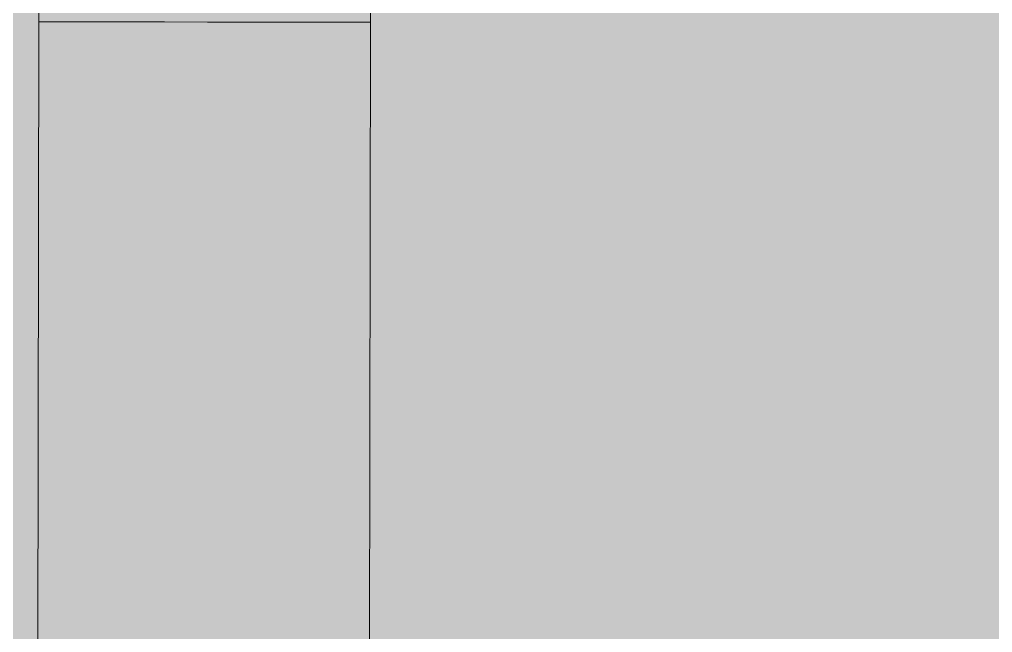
# Model space of a CAD drawing. Header units: metres. Extents: x -355 to -223, y 3 to 561.
# Drawn here: x -255.03407 to -254.98712, y 509.59082 to 509.62043 of the extents above; entities that cross this region are included whole.
import ezdxf

# ---------------------------------------------------------------- set-up
doc = ezdxf.new("R2010")
doc.units = ezdxf.units.M
doc.linetypes.add('JacobsDash', pattern=[0.0045, 0.003, -0.0015])
for name, color, linetype, lineweight in [('A-DETL', 7, 'Continuous', 13), ('A-DETL-GENF', 7, 'Continuous', 9), ('S-FSTN', 7, 'Continuous', 15)]:
    doc.layers.add(name, color=color, linetype=linetype, lineweight=lineweight)

# ---------------------------------------------------------------- blocks, each defined once
blk = doc.blocks.new('20_BR04_Wall_Panel_Bracket_Connection - 20_BR04_Wall_Panel_Bracket_Connection-V127-DRG-2873035 - CONSTRUCTION SEQUENCE STAGE A9')
at = {"layer": 'S-FSTN', "color": 254, "linetype": 'JacobsDash', "lineweight": 9, "true_color": 0xe7e2dd}
for p, q in [((-1115.674131, 509.620323), (-1115.674208, 509.573812)), ((-1115.673819, 509.620322), (-1115.67413, 509.620323)), ((-1115.673819, 509.620322), (-1115.67413, 509.620323)), ((-1115.672985, 509.620321), (-1115.673819, 509.620322)), ((-1115.671684, 509.620318), (-1115.672985, 509.620321)), ((-1115.670004, 509.620316), (-1115.671684, 509.620318)), ((-1115.66806, 509.620313), (-1115.670004, 509.620316)), ((-1115.665985, 509.620309), (-1115.66806, 509.620313)), ((-1115.66392, 509.620306), (-1115.665985, 509.620309)), ((-1115.662005, 509.620303), (-1115.66392, 509.620306)), ((-1115.660372, 509.6203), (-1115.662005, 509.620303)), ((-1115.659131, 509.620298), (-1115.660372, 509.6203)), ((-1115.658367, 509.620296), (-1115.659131, 509.620298)), ((-1115.658131, 509.620296), (-1115.658367, 509.620296)), ((-1115.658216, 509.569149), (-1115.658131, 509.620296))]:
    blk.add_line(p, q, dxfattribs=at)
blk = doc.blocks.new('Anchor Bolt -HAB - HAB H16 x 85-V134-DRG-2873035 - CONSTRUCTION SEQUENCE STAGE A9')
at = {"layer": 'S-FSTN', "color": 254, "linetype": 'JacobsDash', "lineweight": 9, "true_color": 0xe7e2dd}
for p, q in [((-1115.6741, 509.639445), (-1115.674132, 509.620323)), ((-1115.65813, 509.620296), (-1115.658098, 509.639418)), ((-1115.674132, 509.620323), (-1115.673896, 509.620322)), ((-1115.674131, 509.620323), (-1115.67382, 509.620322)), ((-1115.674131, 509.620323), (-1115.67382, 509.620322)), ((-1115.67382, 509.620322), (-1115.672986, 509.620321)), ((-1115.672986, 509.620321), (-1115.671685, 509.620319)), ((-1115.671685, 509.620319), (-1115.670005, 509.620316)), ((-1115.670005, 509.620316), (-1115.668061, 509.620313)), ((-1115.668061, 509.620313), (-1115.665985, 509.620309)), ((-1115.665985, 509.620309), (-1115.66392, 509.620306)), ((-1115.66392, 509.620306), (-1115.662005, 509.620303)), ((-1115.662005, 509.620303), (-1115.660371, 509.6203)), ((-1115.660371, 509.6203), (-1115.65913, 509.620298)), ((-1115.65913, 509.620298), (-1115.658366, 509.620296))]:
    blk.add_line(p, q, dxfattribs=at)

msp = doc.modelspace()

# ---------------------------------------------------------------- hatches: boundary and pattern name
at = {"layer": 'A-DETL-GENF', "true_color": 0xc0c0c0, "transparency": 33554611}
h = msp.add_hatch(color=9, dxfattribs=at)
h.paths.add_polyline_path([(-250.804197, 509.312413), (-250.768863, 509.515222), (-250.941305, 509.594681), (-251.10838, 509.68488), (-251.269421, 509.785458), (-251.423783, 509.896012), (-254.544641, 510.012903), (-254.669941, 510.044938), (-254.791876, 510.088042), (-254.909471, 510.141871), (-255.03332, 510.214025), (-255.12792, 510.279898), (-255.227025, 510.36299), (-255.318308, 510.454607), (-255.401038, 510.554015), (-255.474553, 510.660419), (-255.538265, 510.772967), (-255.591664, 510.890758), (-255.635912, 511.019164), (-255.669618, 511.161733), (-255.686142, 511.266002), (-255.694888, 511.395036), (-255.692067, 511.524335), (-250.002131, 544.18362), (-250.565491, 544.18362), (-250.575054, 544.128734), (-250.575055, 544.128727), (-256.254178, 511.524335), (-256.266055, 511.44769), (-256.276356, 511.304894), (-256.272815, 511.138266), (-256.260791, 511.01285), (-256.23723, 510.878137), (-256.201134, 510.739595), (-256.15385, 510.604461), (-256.095693, 510.473638), (-256.02705, 510.347999), (-255.948381, 510.228383), (-255.86021, 510.115588), (-255.763126, 510.010366), (-255.657776, 509.913421), (-255.544865, 509.825399), (-255.425145, 509.746887), (-255.299415, 509.678411), (-255.167114, 509.619938), (-255.017137, 509.569127), (-254.986398, 509.561162), (-251.706839, 509.55504), (-251.686013, 509.542484), (-251.581847, 509.48778), (-251.474639, 509.439303), (-251.364755, 509.397227), (-251.252579, 509.361698), (-251.110702, 509.32752), (-250.852778, 509.314808)])
h.paths.add_polyline_path([(-252.616773, 509.661458), (-252.616773, 509.661463), (-252.610888, 509.661458)])
h.paths.add_polyline_path([(-273.437813, 520.686955), (-269.344201, 544.183608), (-269.907561, 544.183608), (-274.001173, 520.686955)])
h.paths.add_polyline_path([(-269.775572, 544.110965), (-269.775588, 544.110969), (-269.771638, 544.110969)])

# ---------------------------------------------------------------- linework, layer by layer
at = {"layer": 'A-DETL', "color": 252, "lineweight": 15, "true_color": 0x888888}
msp.add_arc((-254.524818, 511.25031), 1.752389, 168.85048, 267.178315, dxfattribs=at)

# ---------------------------------------------------------------- block references
at = {"layer": 'S-FSTN', "color": 9, "linetype": 'JacobsDash', "lineweight": 9, "true_color": 0xd2c0af}
msp.add_blockref('20_BR04_Wall_Panel_Bracket_Connection - 20_BR04_Wall_Panel_Bracket_Connection-V127-DRG-2873035 - CONSTRUCTION SEQUENCE STAGE A9', (860.640995, 0), dxfattribs=at)
at = {"layer": 'S-FSTN', "color": 254, "linetype": 'JacobsDash', "lineweight": 9, "true_color": 0xe7e2dd}
msp.add_blockref('Anchor Bolt -HAB - HAB H16 x 85-V134-DRG-2873035 - CONSTRUCTION SEQUENCE STAGE A9', (860.640995, 0), dxfattribs=at)

doc.saveas('drawing.dxf')
